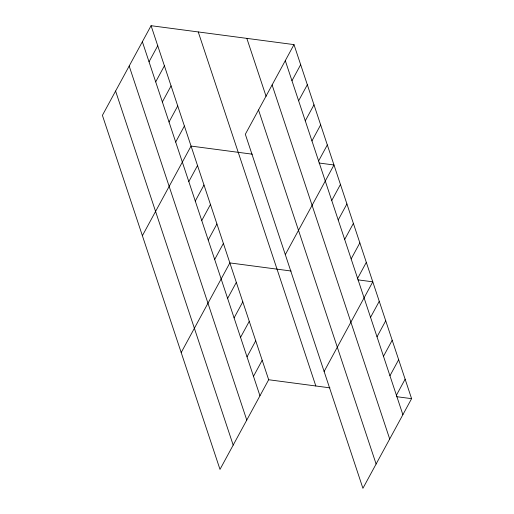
<?xml version="1.0" encoding="UTF-8"?>
<svg xmlns="http://www.w3.org/2000/svg" width="514" height="514" viewBox="0 0 514 514"><rect width="100%" height="100%" fill="white"/><g stroke="black" fill="none" stroke-linecap="round" stroke-linejoin="round"><path stroke-width="0.77" d="M151.077 25.7L102.408 115.342L219.998 469.385L268.668 379.743L151.077 25.7L294.002 44.615L411.592 398.658L362.923 488.3L245.332 134.257L294.002 44.615M149.028 61.802L157.74 45.765M155.691 81.867L164.403 65.824M162.36 101.926L171.066 85.889M169.022 121.991L177.728 105.948M175.685 142.05L184.391 126.014M142.384 235.714L191.054 146.072L252.329 154.187M188.818 181.59L197.524 165.547M195.281 201.058L203.994 185.021M201.751 220.532L210.457 204.495M291.958 80.717L300.671 64.68M208.215 240.006L216.927 223.963M298.621 100.783L307.333 84.739M214.685 259.48L223.391 243.437M305.284 120.841L313.996 104.805M181.191 352.553L229.861 262.911L291.136 271.019M311.947 140.907L320.659 124.863M227.618 298.422L236.331 282.385M318.616 160.966L327.322 144.929M234.088 317.896L242.794 301.853M285.315 254.629L333.984 164.988L319.046 163.015M240.552 337.37L249.264 321.327M331.742 200.505L340.454 184.462M247.022 356.838L255.728 340.801M338.212 219.973L346.918 203.936M253.492 376.312L262.198 360.275M344.676 239.447L353.388 223.41M351.146 258.921L359.858 242.878M357.615 278.395L366.321 262.352M324.122 371.468L372.791 281.826L357.853 279.847M370.549 317.337L379.255 301.3M377.019 336.811L385.725 320.768M383.483 356.286L392.195 340.242M389.953 375.753L398.658 359.716M396.416 395.227L405.128 379.191M268.668 379.743L329.943 387.852M396.66 396.686L411.592 398.658M285.296 60.652L402.886 414.702M272.105 84.945L389.696 438.988M246.836 38.37L266.085 96.33M258.523 109.964L376.113 464.014M198.243 31.945L315.834 385.988M142.365 41.737L259.955 395.786M129.181 66.03L246.771 420.073M115.592 91.049L233.183 445.098"/></g></svg>
